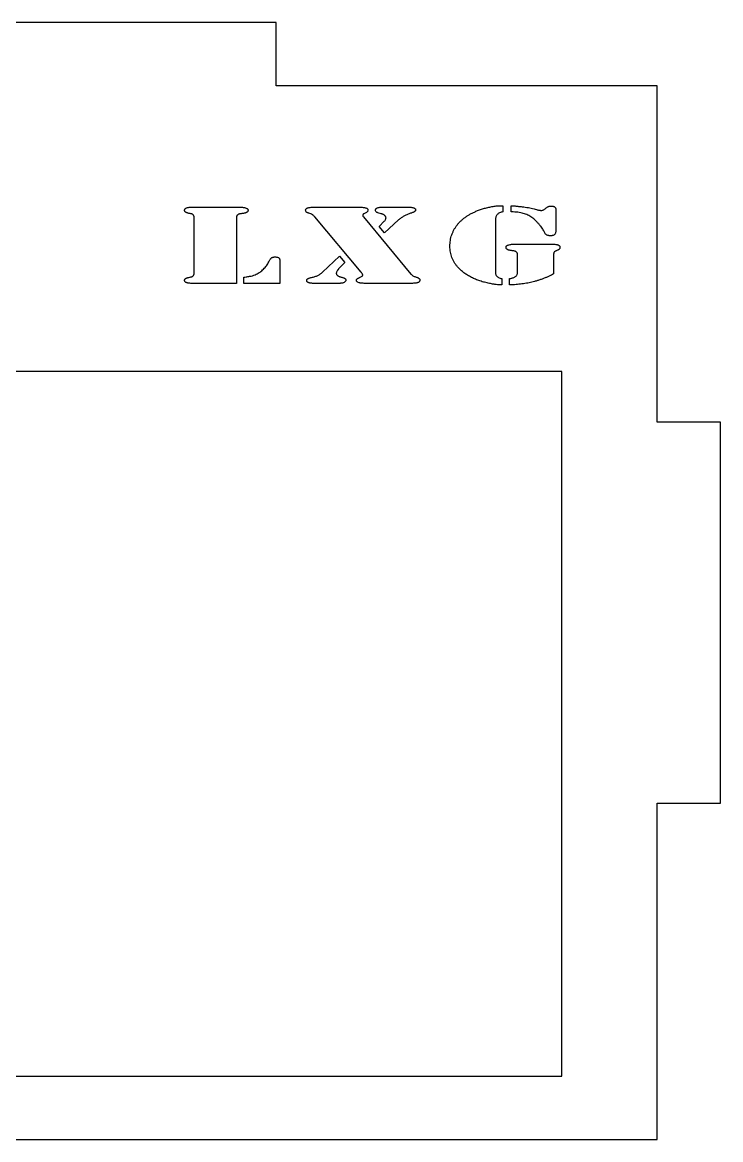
# Model space of a CAD drawing. Header units: millimetres. Extents: x -5 to 105, y 0 to 88.
# Drawn here: x 50 to 105, y 0 to 88 of the extents above; entities that cross this region are included whole.
import ezdxf

# ---------------------------------------------------------------- set-up
doc = ezdxf.new("R2010")
doc.units = ezdxf.units.MM

msp = doc.modelspace()

# ---------------------------------------------------------------- linework, layer by layer
at = {"color": 7, "linetype": 'Continuous', "lineweight": 25}
for p, q in [((70, 88), (30, 88)), ((70, 83), (70, 88)), ((100, 83), (70, 83)), ((100, 56.5), (100, 83)), ((63.325, 73.442), (67.12, 73.442)), ((73.012, 73.442), (76.502, 73.442)), ((78.313, 73.442), (80.477, 73.442)), ((87.844, 73.56), (87.844, 73.067)), ((88.511, 73.076), (88.511, 73.556)), ((92.011, 73.263), (92.011, 71.534)), ((63.527, 68.237), (63.527, 72.63)), ((66.861, 72.598), (66.861, 67.442)), ((76.678, 68.326), (73.037, 72.672)), ((76.871, 72.672), (80.605, 68.176)), ((78.269, 72.928), (78.002, 73)), ((78.104, 71.921), (78.507, 72.344)), ((79.637, 72.442), (78.523, 71.434)), ((87.261, 72.443), (87.261, 68.359)), ((78.523, 71.434), (78.104, 71.921)), ((88.757, 70.525), (91.718, 70.525)), ((73.647, 68.32), (74.989, 69.576)), ((74.989, 69.576), (75.4, 69.077)), ((89.011, 68.366), (89.011, 69.677)), ((91.844, 69.705), (91.844, 68.186)), ((70.277, 69.231), (70.277, 67.442)), ((75.4, 69.077), (74.966, 68.636)), ((67.444, 67.442), (67.444, 67.934)), ((87.761, 67.818), (87.761, 67.324)), ((88.374, 67.324), (88.374, 67.82)), ((66.861, 67.442), (63.325, 67.442)), ((70.277, 67.442), (67.444, 67.442)), ((74.831, 67.442), (72.9, 67.442)), ((80.627, 67.442), (77.115, 67.442)), ((92.5, 60.5), (7.5, 60.5)), ((92.5, 5), (92.5, 60.5)), ((105, 56.5), (100, 56.5)), ((105, 26.5), (105, 56.5)), ((100, 26.5), (105, 26.5)), ((100, 0), (100, 26.5)), ((7.5, 5), (92.5, 5)), ((0, 0), (100, 0))]:
    msp.add_line(p, q, dxfattribs=at)
for points, knots in [([(62.777, 73.21), (62.779, 73.228), (62.782, 73.264), (62.812, 73.313), (62.858, 73.354), (62.923, 73.385), (63.002, 73.41), (63.097, 73.43), (63.206, 73.439), (63.284, 73.441), (63.325, 73.442)], [0, 0, 0, 0, 0.083319, 0.16407, 0.256239, 0.364652, 0.493247, 0.640573, 0.809602, 1, 1, 1, 1]), ([(63.072, 72.969), (63.048, 72.974), (63.005, 72.984), (62.944, 73.003), (62.893, 73.027), (62.852, 73.057), (62.818, 73.088), (62.794, 73.125), (62.781, 73.166), (62.778, 73.195), (62.777, 73.21)], [0, 0, 0, 0, 0.171526, 0.323606, 0.459963, 0.579445, 0.688373, 0.792999, 0.892395, 1, 1, 1, 1]), ([(67.12, 73.442), (67.17, 73.441), (67.263, 73.439), (67.391, 73.431), (67.497, 73.416), (67.558, 73.397), (67.585, 73.388)], [0, 0, 0, 0, 0.321539, 0.593786, 0.821106, 1, 1, 1, 1]), ([(67.777, 73.201), (67.777, 73.185), (67.775, 73.154), (67.756, 73.111), (67.728, 73.072), (67.688, 73.038), (67.636, 73.009), (67.574, 72.987), (67.502, 72.967), (67.45, 72.959), (67.422, 72.955)], [0, 0, 0, 0, 0.099696, 0.194764, 0.293314, 0.402581, 0.525826, 0.664352, 0.821263, 1, 1, 1, 1]), ([(67.585, 73.388), (67.613, 73.376), (67.665, 73.355), (67.728, 73.312), (67.77, 73.259), (67.775, 73.219), (67.777, 73.201)], [0, 0, 0, 0, 0.326644, 0.584954, 0.804014, 1, 1, 1, 1]), ([(72.311, 73.205), (72.312, 73.225), (72.315, 73.266), (72.348, 73.319), (72.398, 73.362), (72.47, 73.393), (72.566, 73.415), (72.688, 73.431), (72.84, 73.439), (72.952, 73.441), (73.012, 73.442)], [0, 0, 0, 0, 0.076401, 0.149199, 0.225583, 0.317665, 0.435432, 0.588006, 0.774853, 1, 1, 1, 1]), ([(72.57, 72.962), (72.546, 72.969), (72.504, 72.981), (72.448, 73.008), (72.401, 73.03), (72.355, 73.064), (72.318, 73.123), (72.313, 73.177), (72.311, 73.205)], [0, 0, 0, 0, 0.1875541, 0.3459639, 0.4785847, 0.5891178, 0.7844999, 1, 1, 1, 1]), ([(76.502, 73.442), (76.562, 73.441), (76.673, 73.439), (76.825, 73.43), (76.951, 73.412), (77.051, 73.389), (77.129, 73.357), (77.185, 73.314), (77.222, 73.261), (77.226, 73.22), (77.227, 73.199)], [0, 0, 0, 0, 0.216706, 0.400821, 0.553132, 0.674599, 0.772316, 0.853969, 0.926698, 1, 1, 1, 1]), ([(77.227, 73.199), (77.224, 73.178), (77.218, 73.133), (77.166, 73.073), (77.091, 73.02), (77.029, 72.991), (76.994, 72.975)], [0, 0, 0, 0, 0.184743, 0.400604, 0.666235, 1, 1, 1, 1]), ([(77.811, 73.21), (77.812, 73.227), (77.816, 73.262), (77.845, 73.31), (77.89, 73.349), (77.951, 73.382), (78.025, 73.409), (78.112, 73.428), (78.209, 73.44), (78.277, 73.441), (78.313, 73.442)], [0, 0, 0, 0, 0.085505, 0.172496, 0.268737, 0.382762, 0.513849, 0.659906, 0.820772, 1, 1, 1, 1]), ([(78.002, 73), (77.977, 73.01), (77.927, 73.029), (77.868, 73.081), (77.821, 73.141), (77.814, 73.188), (77.811, 73.21)], [0, 0, 0, 0, 0.262229, 0.533429, 0.786258, 1, 1, 1, 1]), ([(80.477, 73.442), (80.512, 73.441), (80.577, 73.439), (80.671, 73.429), (80.757, 73.413), (80.831, 73.388), (80.894, 73.359), (80.941, 73.327), (80.972, 73.286), (80.975, 73.256), (80.977, 73.241)], [0, 0, 0, 0, 0.1778125, 0.3407492, 0.4898405, 0.6271136, 0.7468277, 0.8448926, 0.9241259, 1, 1, 1, 1]), ([(80.842, 73.055), (80.828, 73.049), (80.794, 73.034), (80.727, 73.011), (80.635, 72.98), (80.565, 72.957), (80.525, 72.944)], [0, 0, 0, 0, 0.130535, 0.336892, 0.627923, 1, 1, 1, 1]), ([(80.977, 73.241), (80.976, 73.224), (80.973, 73.188), (80.943, 73.139), (80.901, 73.092), (80.863, 73.068), (80.842, 73.055)], [0, 0, 0, 0, 0.213317, 0.440693, 0.697068, 1, 1, 1, 1]), ([(83.677, 70.37), (83.679, 70.447), (83.683, 70.599), (83.709, 70.824), (83.754, 71.042), (83.815, 71.254), (83.895, 71.458), (83.991, 71.657), (84.107, 71.848), (84.238, 72.033), (84.387, 72.21), (84.551, 72.377), (84.732, 72.533), (84.926, 72.681), (85.136, 72.819), (85.363, 72.946), (85.603, 73.065), (85.771, 73.134), (85.857, 73.169)], [0, 0, 0, 0, 0.060889, 0.120411, 0.178993, 0.236975, 0.294873, 0.352984, 0.411581, 0.47148, 0.53248, 0.594219, 0.657081, 0.721361, 0.787621, 0.855966, 0.926835, 1, 1, 1, 1]), ([(85.857, 73.169), (85.96, 73.208), (86.167, 73.286), (86.489, 73.38), (86.821, 73.459), (87.047, 73.497), (87.162, 73.516)], [0, 0, 0, 0, 0.243611, 0.49063, 0.742811, 1, 1, 1, 1]), ([(87.162, 73.516), (87.212, 73.523), (87.317, 73.537), (87.481, 73.551), (87.658, 73.559), (87.781, 73.56), (87.844, 73.56)], [0, 0, 0, 0, 0.222541, 0.463183, 0.722191, 1, 1, 1, 1]), ([(87.844, 73.067), (87.798, 73.058), (87.711, 73.042), (87.591, 72.997), (87.488, 72.94), (87.404, 72.867), (87.339, 72.78), (87.293, 72.68), (87.265, 72.566), (87.262, 72.485), (87.261, 72.443)], [0, 0, 0, 0, 0.147875, 0.281518, 0.403524, 0.518575, 0.630559, 0.74442, 0.866208, 1, 1, 1, 1]), ([(88.511, 73.556), (88.609, 73.55), (88.802, 73.537), (89.085, 73.51), (89.354, 73.481), (89.61, 73.447), (89.852, 73.408), (90.081, 73.364), (90.296, 73.317), (90.434, 73.279), (90.502, 73.261)], [0, 0, 0, 0, 0.146951, 0.287676, 0.422171, 0.549849, 0.671513, 0.787268, 0.896465, 1, 1, 1, 1]), ([(90.138, 72.625), (90.086, 72.661), (89.983, 72.732), (89.816, 72.822), (89.639, 72.896), (89.452, 72.957), (89.247, 73.004), (89.022, 73.04), (88.774, 73.064), (88.601, 73.072), (88.511, 73.076)], [0, 0, 0, 0, 0.1100541, 0.2197126, 0.3308933, 0.4441413, 0.5641319, 0.6970959, 0.8419688, 1, 1, 1, 1]), ([(90.502, 73.261), (90.538, 73.25), (90.606, 73.231), (90.701, 73.208), (90.784, 73.194), (90.835, 73.192), (90.858, 73.192)], [0, 0, 0, 0, 0.311146, 0.578926, 0.810348, 1, 1, 1, 1]), ([(90.858, 73.192), (90.894, 73.192), (90.956, 73.194), (91.032, 73.216), (91.087, 73.253), (91.143, 73.293), (91.215, 73.348), (91.268, 73.391), (91.297, 73.414)], [0, 0, 0, 0, 0.209006, 0.368507, 0.46207, 0.598478, 0.776555, 1, 1, 1, 1]), ([(91.297, 73.414), (91.32, 73.431), (91.367, 73.465), (91.448, 73.5), (91.537, 73.522), (91.599, 73.524), (91.632, 73.525)], [0, 0, 0, 0, 0.240129, 0.481784, 0.73132, 1, 1, 1, 1]), ([(91.632, 73.525), (91.664, 73.524), (91.723, 73.523), (91.805, 73.511), (91.872, 73.495), (91.925, 73.466), (91.964, 73.43), (91.993, 73.383), (92.008, 73.326), (92.01, 73.285), (92.011, 73.263)], [0, 0, 0, 0, 0.181788, 0.335567, 0.465381, 0.57195, 0.669208, 0.767299, 0.876879, 1, 1, 1, 1]), ([(63.439, 72.858), (63.425, 72.87), (63.4, 72.891), (63.358, 72.909), (63.313, 72.918), (63.255, 72.932), (63.171, 72.948), (63.108, 72.961), (63.072, 72.969)], [0, 0, 0, 0, 0.1388501, 0.2559943, 0.342221, 0.4968249, 0.7158533, 1, 1, 1, 1]), ([(63.527, 72.63), (63.527, 72.655), (63.525, 72.701), (63.508, 72.764), (63.48, 72.818), (63.453, 72.845), (63.439, 72.858)], [0, 0, 0, 0, 0.289351, 0.545648, 0.773935, 1, 1, 1, 1]), ([(66.971, 72.848), (66.954, 72.833), (66.92, 72.804), (66.885, 72.745), (66.863, 72.675), (66.862, 72.624), (66.861, 72.598)], [0, 0, 0, 0, 0.233453, 0.470079, 0.719458, 1, 1, 1, 1]), ([(67.422, 72.955), (67.379, 72.949), (67.302, 72.938), (67.203, 72.922), (67.132, 72.911), (67.077, 72.901), (67.025, 72.882), (66.99, 72.86), (66.971, 72.848)], [0, 0, 0, 0, 0.27851, 0.495583, 0.648076, 0.736029, 0.857639, 1, 1, 1, 1]), ([(73.037, 72.672), (73.008, 72.706), (72.95, 72.772), (72.844, 72.852), (72.716, 72.914), (72.621, 72.945), (72.57, 72.962)], [0, 0, 0, 0, 0.2419513, 0.4662116, 0.708621, 1, 1, 1, 1]), ([(76.994, 72.975), (76.964, 72.961), (76.914, 72.937), (76.853, 72.901), (76.816, 72.856), (76.812, 72.822), (76.811, 72.805)], [0, 0, 0, 0, 0.372488, 0.626599, 0.804942, 1, 1, 1, 1]), ([(76.811, 72.805), (76.814, 72.783), (76.823, 72.734), (76.853, 72.694), (76.871, 72.672)], [0, 0, 0, 0, 0.444804, 1, 1, 1, 1]), ([(78.644, 72.599), (78.643, 72.615), (78.64, 72.649), (78.618, 72.698), (78.585, 72.747), (78.539, 72.793), (78.484, 72.836), (78.42, 72.875), (78.348, 72.906), (78.296, 72.921), (78.269, 72.928)], [0, 0, 0, 0, 0.091546, 0.18944, 0.29893, 0.422041, 0.556451, 0.693957, 0.843344, 1, 1, 1, 1]), ([(78.507, 72.344), (78.528, 72.367), (78.566, 72.41), (78.61, 72.477), (78.637, 72.539), (78.642, 72.58), (78.644, 72.599)], [0, 0, 0, 0, 0.31627, 0.584216, 0.807831, 1, 1, 1, 1]), ([(80.525, 72.944), (80.44, 72.914), (80.272, 72.855), (80.038, 72.737), (79.824, 72.603), (79.699, 72.495), (79.637, 72.442)], [0, 0, 0, 0, 0.265364, 0.518569, 0.762407, 1, 1, 1, 1]), ([(91.097, 71.521), (91.075, 71.565), (91.028, 71.658), (90.938, 71.799), (90.825, 71.948), (90.694, 72.103), (90.556, 72.257), (90.415, 72.396), (90.279, 72.521), (90.184, 72.591), (90.138, 72.625)], [0, 0, 0, 0, 0.099563, 0.2123, 0.339148, 0.480863, 0.625314, 0.759608, 0.884097, 1, 1, 1, 1]), ([(91.594, 71.192), (91.562, 71.192), (91.501, 71.193), (91.417, 71.206), (91.346, 71.226), (91.285, 71.256), (91.233, 71.301), (91.186, 71.36), (91.138, 71.434), (91.111, 71.491), (91.097, 71.521)], [0, 0, 0, 0, 0.149247, 0.279784, 0.39328, 0.492415, 0.592527, 0.709928, 0.844086, 1, 1, 1, 1]), ([(92.011, 71.534), (92.01, 71.507), (92.008, 71.456), (91.988, 71.385), (91.955, 71.324), (91.907, 71.275), (91.847, 71.236), (91.774, 71.209), (91.688, 71.194), (91.627, 71.192), (91.594, 71.192)], [0, 0, 0, 0, 0.131419, 0.247796, 0.356559, 0.464167, 0.577276, 0.701662, 0.841315, 1, 1, 1, 1]), ([(88.094, 70.284), (88.096, 70.303), (88.1, 70.341), (88.135, 70.392), (88.191, 70.432), (88.265, 70.467), (88.36, 70.493), (88.475, 70.512), (88.609, 70.523), (88.705, 70.524), (88.757, 70.525)], [0, 0, 0, 0, 0.073044, 0.14839, 0.234847, 0.341059, 0.469191, 0.621701, 0.79834, 1, 1, 1, 1]), ([(91.718, 70.525), (91.771, 70.524), (91.868, 70.523), (92.002, 70.513), (92.112, 70.497), (92.198, 70.473), (92.265, 70.441), (92.311, 70.395), (92.339, 70.338), (92.342, 70.296), (92.344, 70.275)], [0, 0, 0, 0, 0.212816, 0.392975, 0.53948, 0.655902, 0.750281, 0.834131, 0.913683, 1, 1, 1, 1]), ([(69.417, 69.129), (69.436, 69.166), (69.471, 69.235), (69.527, 69.325), (69.579, 69.397), (69.633, 69.449), (69.692, 69.485), (69.761, 69.508), (69.841, 69.522), (69.898, 69.524), (69.928, 69.525)], [0, 0, 0, 0, 0.179626, 0.33147, 0.458099, 0.558502, 0.652351, 0.755123, 0.869051, 1, 1, 1, 1]), ([(69.928, 69.525), (69.961, 69.524), (70.022, 69.521), (70.107, 69.504), (70.179, 69.472), (70.215, 69.439), (70.233, 69.423)], [0, 0, 0, 0, 0.296729, 0.555351, 0.786682, 1, 1, 1, 1]), ([(84.315, 68.695), (84.264, 68.755), (84.163, 68.872), (84.035, 69.063), (83.922, 69.259), (83.835, 69.467), (83.763, 69.681), (83.714, 69.903), (83.683, 70.134), (83.679, 70.29), (83.677, 70.37)], [0, 0, 0, 0, 0.128056, 0.252682, 0.375681, 0.497779, 0.620338, 0.743987, 0.869978, 1, 1, 1, 1]), ([(88.452, 70.034), (88.424, 70.039), (88.371, 70.048), (88.298, 70.067), (88.235, 70.091), (88.185, 70.122), (88.144, 70.154), (88.114, 70.193), (88.097, 70.237), (88.095, 70.268), (88.094, 70.284)], [0, 0, 0, 0, 0.177778, 0.336059, 0.477002, 0.598273, 0.704891, 0.804272, 0.901108, 1, 1, 1, 1]), ([(88.899, 69.927), (88.882, 69.941), (88.851, 69.966), (88.799, 69.982), (88.744, 69.992), (88.673, 70.003), (88.572, 70.017), (88.495, 70.028), (88.452, 70.034)], [0, 0, 0, 0, 0.136665, 0.255285, 0.343665, 0.499658, 0.717369, 1, 1, 1, 1]), ([(89.011, 69.677), (89.01, 69.704), (89.008, 69.755), (88.987, 69.826), (88.951, 69.886), (88.916, 69.913), (88.899, 69.927)], [0, 0, 0, 0, 0.283599, 0.536018, 0.767516, 1, 1, 1, 1]), ([(92.074, 70.017), (92.051, 70.007), (92.009, 69.988), (91.952, 69.961), (91.911, 69.932), (91.88, 69.903), (91.863, 69.866), (91.851, 69.822), (91.846, 69.767), (91.845, 69.727), (91.844, 69.705)], [0, 0, 0, 0, 0.176352, 0.322758, 0.43798, 0.527999, 0.61341, 0.717089, 0.845295, 1, 1, 1, 1]), ([(92.344, 70.275), (92.341, 70.249), (92.336, 70.196), (92.295, 70.139), (92.248, 70.105), (92.201, 70.075), (92.142, 70.047), (92.098, 70.027), (92.074, 70.017)], [0, 0, 0, 0, 0.196309, 0.391388, 0.503271, 0.63849, 0.806712, 1, 1, 1, 1]), ([(68.423, 68.163), (68.474, 68.188), (68.577, 68.24), (68.724, 68.333), (68.863, 68.44), (68.995, 68.561), (69.118, 68.692), (69.23, 68.83), (69.332, 68.975), (69.388, 69.078), (69.417, 69.129)], [0, 0, 0, 0, 0.121894, 0.2444, 0.368936, 0.496453, 0.624546, 0.750646, 0.875446, 1, 1, 1, 1]), ([(70.233, 69.423), (70.24, 69.414), (70.256, 69.392), (70.269, 69.348), (70.276, 69.293), (70.277, 69.253), (70.277, 69.231)], [0, 0, 0, 0, 0.177427, 0.396071, 0.67021, 1, 1, 1, 1]), ([(86.792, 67.434), (86.663, 67.462), (86.41, 67.517), (86.044, 67.63), (85.695, 67.759), (85.368, 67.911), (85.063, 68.08), (84.786, 68.269), (84.533, 68.469), (84.387, 68.621), (84.315, 68.695)], [0, 0, 0, 0, 0.139675, 0.275023, 0.406469, 0.534561, 0.658197, 0.776733, 0.890138, 1, 1, 1, 1]), ([(62.777, 67.669), (62.778, 67.684), (62.781, 67.712), (62.794, 67.753), (62.818, 67.788), (62.852, 67.82), (62.893, 67.848), (62.945, 67.87), (63.004, 67.892), (63.048, 67.9), (63.072, 67.905)], [0, 0, 0, 0, 0.105391, 0.20565, 0.308531, 0.418405, 0.537118, 0.6733, 0.827712, 1, 1, 1, 1]), ([(63.072, 67.905), (63.108, 67.912), (63.171, 67.925), (63.255, 67.943), (63.313, 67.954), (63.358, 67.964), (63.4, 67.981), (63.425, 68.003), (63.439, 68.014)], [0, 0, 0, 0, 0.284344, 0.503524, 0.657542, 0.743828, 0.861054, 1, 1, 1, 1]), ([(63.439, 68.014), (63.453, 68.027), (63.481, 68.053), (63.507, 68.106), (63.525, 68.168), (63.527, 68.213), (63.527, 68.237)], [0, 0, 0, 0, 0.226595, 0.459258, 0.710342, 1, 1, 1, 1]), ([(67.444, 67.934), (67.501, 67.94), (67.61, 67.951), (67.763, 67.974), (67.898, 67.996), (68.051, 68.026), (68.227, 68.076), (68.358, 68.134), (68.423, 68.163)], [0, 0, 0, 0, 0.171122, 0.324686, 0.459155, 0.574854, 0.788059, 1, 1, 1, 1]), ([(72.394, 67.664), (72.395, 67.678), (72.396, 67.705), (72.415, 67.742), (72.442, 67.776), (72.482, 67.805), (72.535, 67.833), (72.603, 67.858), (72.687, 67.883), (72.748, 67.897), (72.782, 67.905)], [0, 0, 0, 0, 0.082993, 0.16496, 0.249968, 0.346618, 0.464227, 0.612157, 0.789419, 1, 1, 1, 1]), ([(72.782, 67.905), (72.87, 67.927), (73.04, 67.97), (73.274, 68.064), (73.478, 68.178), (73.591, 68.274), (73.647, 68.32)], [0, 0, 0, 0, 0.281399, 0.540405, 0.777347, 1, 1, 1, 1]), ([(74.966, 68.636), (74.93, 68.598), (74.865, 68.529), (74.791, 68.424), (74.738, 68.333), (74.731, 68.273), (74.727, 68.246)], [0, 0, 0, 0, 0.335059, 0.610086, 0.829209, 1, 1, 1, 1]), ([(74.727, 68.246), (74.729, 68.229), (74.731, 68.195), (74.749, 68.146), (74.78, 68.102), (74.823, 68.063), (74.878, 68.026), (74.944, 67.992), (75.022, 67.964), (75.079, 67.948), (75.109, 67.94)], [0, 0, 0, 0, 0.097274, 0.191966, 0.29352, 0.402036, 0.524866, 0.666488, 0.82227, 1, 1, 1, 1]), ([(75.109, 67.94), (75.141, 67.932), (75.201, 67.916), (75.283, 67.891), (75.348, 67.864), (75.398, 67.838), (75.434, 67.808), (75.459, 67.774), (75.474, 67.733), (75.476, 67.705), (75.477, 67.69)], [0, 0, 0, 0, 0.209961, 0.386178, 0.53287, 0.644267, 0.736394, 0.8235, 0.907397, 1, 1, 1, 1]), ([(76.311, 67.697), (76.313, 67.715), (76.319, 67.754), (76.356, 67.793), (76.398, 67.82), (76.442, 67.845), (76.498, 67.87), (76.538, 67.889), (76.561, 67.899)], [0, 0, 0, 0, 0.162349, 0.339685, 0.455987, 0.605821, 0.784777, 1, 1, 1, 1]), ([(76.561, 67.899), (76.599, 67.915), (76.666, 67.945), (76.745, 67.996), (76.801, 68.045), (76.808, 68.084), (76.811, 68.1)], [0, 0, 0, 0, 0.3703617, 0.6539259, 0.8547562, 1, 1, 1, 1]), ([(76.811, 68.1), (76.807, 68.115), (76.8, 68.148), (76.772, 68.2), (76.73, 68.26), (76.696, 68.302), (76.678, 68.326)], [0, 0, 0, 0, 0.168617, 0.382472, 0.662765, 1, 1, 1, 1]), ([(80.605, 68.176), (80.628, 68.151), (80.676, 68.101), (80.764, 68.041), (80.861, 67.988), (80.933, 67.964), (80.969, 67.952)], [0, 0, 0, 0, 0.235923, 0.479458, 0.730878, 1, 1, 1, 1]), ([(80.969, 67.952), (81, 67.942), (81.057, 67.923), (81.133, 67.895), (81.193, 67.867), (81.239, 67.839), (81.273, 67.809), (81.295, 67.774), (81.309, 67.735), (81.31, 67.706), (81.311, 67.692)], [0, 0, 0, 0, 0.210812, 0.385298, 0.528725, 0.638749, 0.730328, 0.817707, 0.903992, 1, 1, 1, 1]), ([(87.261, 68.359), (87.262, 68.322), (87.263, 68.252), (87.285, 68.154), (87.316, 68.067), (87.351, 68.02), (87.367, 67.998)], [0, 0, 0, 0, 0.2882, 0.547767, 0.780331, 1, 1, 1, 1]), ([(87.367, 67.998), (87.387, 67.98), (87.43, 67.94), (87.519, 67.895), (87.631, 67.852), (87.715, 67.83), (87.761, 67.818)], [0, 0, 0, 0, 0.179556, 0.403392, 0.674869, 1, 1, 1, 1]), ([(88.374, 67.82), (88.408, 67.826), (88.471, 67.836), (88.56, 67.854), (88.635, 67.873), (88.715, 67.9), (88.801, 67.945), (88.856, 67.994), (88.883, 68.018)], [0, 0, 0, 0, 0.185006, 0.347436, 0.485333, 0.601492, 0.805588, 1, 1, 1, 1]), ([(88.883, 68.018), (88.903, 68.042), (88.942, 68.089), (88.983, 68.173), (89.006, 68.267), (89.009, 68.332), (89.011, 68.366)], [0, 0, 0, 0, 0.242379, 0.4834172, 0.7348647, 1, 1, 1, 1]), ([(91.844, 68.186), (91.791, 68.156), (91.678, 68.092), (91.491, 68.004), (91.281, 67.912), (91.051, 67.823), (90.812, 67.737), (90.576, 67.658), (90.346, 67.591), (90.194, 67.552), (90.12, 67.533)], [0, 0, 0, 0, 0.09898, 0.210799, 0.334438, 0.471365, 0.611259, 0.74555, 0.875472, 1, 1, 1, 1]), ([(63.325, 67.442), (63.284, 67.442), (63.206, 67.444), (63.097, 67.454), (63.002, 67.471), (62.923, 67.497), (62.858, 67.528), (62.812, 67.569), (62.782, 67.617), (62.779, 67.652), (62.777, 67.669)], [0, 0, 0, 0, 0.191182, 0.360908, 0.508444, 0.637568, 0.746428, 0.838976, 0.91832, 1, 1, 1, 1]), ([(72.9, 67.442), (72.864, 67.442), (72.793, 67.444), (72.694, 67.454), (72.607, 67.471), (72.532, 67.497), (72.472, 67.529), (72.428, 67.568), (72.399, 67.614), (72.396, 67.647), (72.394, 67.664)], [0, 0, 0, 0, 0.183651, 0.348662, 0.496457, 0.626891, 0.738046, 0.834345, 0.916568, 1, 1, 1, 1]), ([(75.298, 67.49), (75.274, 67.48), (75.225, 67.46), (75.156, 67.45), (75.09, 67.444), (75.02, 67.445), (74.932, 67.44), (74.867, 67.441), (74.831, 67.442)], [0, 0, 0, 0, 0.161372, 0.332286, 0.440142, 0.58631, 0.773894, 1, 1, 1, 1]), ([(75.477, 67.69), (75.475, 67.67), (75.47, 67.63), (75.432, 67.574), (75.373, 67.526), (75.324, 67.503), (75.298, 67.49)], [0, 0, 0, 0, 0.20998, 0.425811, 0.688859, 1, 1, 1, 1]), ([(76.579, 67.473), (76.539, 67.484), (76.468, 67.504), (76.38, 67.553), (76.321, 67.619), (76.314, 67.671), (76.311, 67.697)], [0, 0, 0, 0, 0.328679, 0.5865518, 0.8008243, 1, 1, 1, 1]), ([(77.115, 67.442), (77.052, 67.442), (76.939, 67.443), (76.786, 67.448), (76.67, 67.457), (76.605, 67.468), (76.579, 67.473)], [0, 0, 0, 0, 0.350906, 0.63419, 0.850421, 1, 1, 1, 1]), ([(81.162, 67.503), (81.136, 67.493), (81.072, 67.469), (80.954, 67.455), (80.802, 67.443), (80.689, 67.442), (80.627, 67.442)], [0, 0, 0, 0, 0.157382, 0.37399, 0.656118, 1, 1, 1, 1]), ([(81.311, 67.692), (81.309, 67.673), (81.305, 67.634), (81.275, 67.581), (81.226, 67.536), (81.185, 67.514), (81.162, 67.503)], [0, 0, 0, 0, 0.22321, 0.450152, 0.703855, 1, 1, 1, 1]), ([(87.761, 67.324), (87.684, 67.325), (87.538, 67.327), (87.355, 67.341), (87.208, 67.361), (87.084, 67.379), (86.944, 67.405), (86.844, 67.424), (86.792, 67.434)], [0, 0, 0, 0, 0.234681, 0.450005, 0.561617, 0.689627, 0.83581, 1, 1, 1, 1]), ([(90.12, 67.533), (90.052, 67.517), (89.912, 67.486), (89.695, 67.448), (89.467, 67.411), (89.233, 67.381), (89.001, 67.357), (88.779, 67.338), (88.571, 67.327), (88.438, 67.325), (88.374, 67.324)], [0, 0, 0, 0, 0.11946, 0.244147, 0.375144, 0.511568, 0.64609, 0.772908, 0.890583, 1, 1, 1, 1])]:
    msp.add_open_spline(points, degree=3, knots=knots, dxfattribs=at)

doc.saveas('drawing.dxf')
